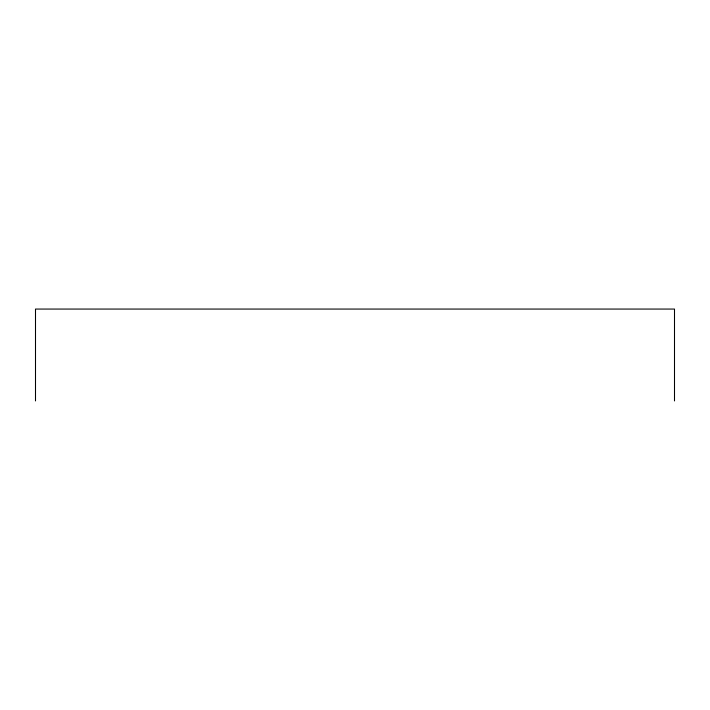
<?xml version="1.0" encoding="UTF-8"?>
<svg xmlns="http://www.w3.org/2000/svg" width="710" height="710" viewBox="0 0 710 710"><rect width="100%" height="100%" fill="white"/><g stroke="black" fill="none" stroke-linecap="round" stroke-linejoin="round"><path stroke-width="1.06" d="M674.5 400.937L674.5 309.063L35.5 309.063L35.5 400.937"/></g></svg>
